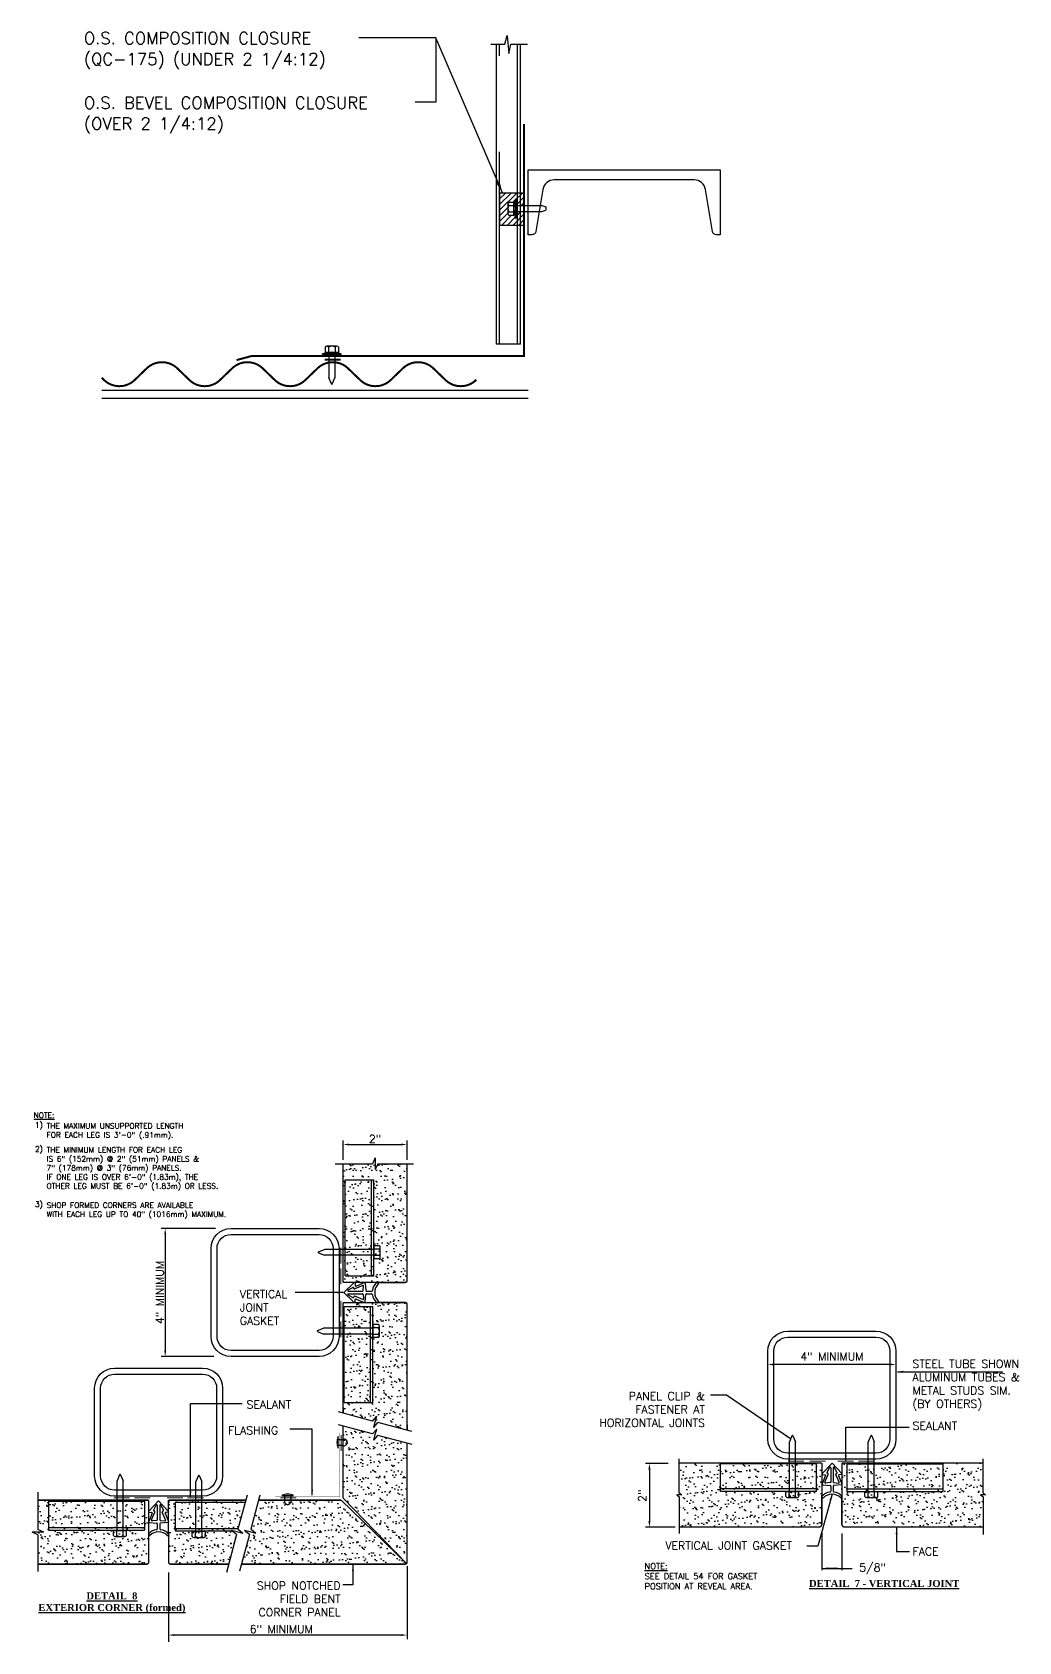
# Model space of a CAD drawing. Header units: inches. Extents: x 0 to 10293, y 0 to 4182.
# Drawn here: x 106.3 to 137.2, y 4059.1 to 4109.4 of the extents above; entities that cross this region are included whole.
import ezdxf

# ---------------------------------------------------------------- set-up
doc = ezdxf.new("R2010")
doc.units = ezdxf.units.IN
doc.header["$LTSCALE"] = 48
doc.header["$MEASUREMENT"] = 0
doc.linetypes.add('HIDDEN2', pattern=[0.1875, 0.125, -0.0625])
for name, color, linetype in [('ACCESSORY', 1, 'Continuous'), ('DIM', 4, 'Continuous'), ('FAST', 1, 'Continuous'), ('STRUCT', 3, 'Continuous')]:
    doc.layers.add(name, color=color, linetype=linetype)
doc.styles.add('ITALIC', font='simplex.shx')
doc.styles.add('LEROY', font='simplex.shx', dxfattribs={"height": 0.375})
doc.styles.add('SIMPLEX', font='SIMPLEX.SHX')
doc.dimstyles.new('CENTRIA', dxfattribs={"dimscale": 4, "dimtxt": 0.09375, "dimasz": 0.0938, "dimexe": 0.18, "dimexo": 0.0625, "dimgap": 0.0625, "dimtad": 3, "dimdec": 4, "dimzin": 1, "dimdsep": 46, "dimlunit": 4, "dimtxsty": 'SIMPLEX', "dimcen": 0.09, "dimclrt": 2, "dimadec": 0, "dimazin": 0, "dimtfac": 1, "dimtdec": 4, "dimtmove": 0, "dimatfit": 3, "dimfxl": 0, "dimtolj": 1, "dimtzin": 0, "dimarcsym": 0})
doc.dimstyles.get("Standard").update_dxf_attribs({"dimtxt": 0.18, "dimasz": 0.18, "dimexe": 0.18, "dimexo": 0.0625, "dimgap": 0.09, "dimtad": 0, "dimtih": 1, "dimtoh": 1, "dimdec": 4, "dimzin": 0, "dimdsep": 46, "dimtxsty": 'Standard', "dimcen": 0.09, "dimadec": 0, "dimazin": 0, "dimtfac": 1, "dimtdec": 4, "dimtofl": 0, "dimtmove": 0, "dimatfit": 3, "dimfxl": 0, "dimtolj": 1, "dimtzin": 0, "dimarcsym": 0})
pattern_1 = [(37.5, (82.7649, 4044.17383), (-0.0118428, 0.3622429), [0, -0.28576, 0, -0.3196, 0, -0.3055]), (7.5, (82.7649, 4044.17383), (0.332718, 0.5305635), [0, -0.15416, 0, -0.25756, 0, -0.0987]), (327.5, (82.53366, 4044.17383), (0.5854587, 0.001064), [0, -0.094, 0, -0.3384, 0, -0.4418]), (317.5, (82.53366, 4044.17383), (0.565152, 0.165003), [0, -0.047, 0, -0.22184, 0, -0.2538])]
pattern_2 = [(37.5, (112.79364, 4039.03046), (-0.0118428, 0.3622429), [0, -0.28576, 0, -0.3196, 0, -0.3055]), (7.5, (112.79364, 4039.03046), (0.332718, 0.5305635), [0, -0.15416, 0, -0.25756, 0, -0.0987]), (327.5, (112.5624, 4039.03046), (0.5854587, 0.001064), [0, -0.094, 0, -0.3384, 0, -0.4418]), (317.5, (112.5624, 4039.03046), (0.565152, 0.165003), [0, -0.047, 0, -0.22184, 0, -0.2538])]

# ---------------------------------------------------------------- blocks, each defined once
blk = doc.blocks.new('FAST')
at = {"layer": 'FAST', "color": 4, "linetype": 'Continuous'}
for p, q in [((-0.015, 1.74), (-0.092, 1.552)), ((-0.092, 0), (-0.092, 1.552)), ((0.015, 1.74), (0.093, 1.552)), ((0.093, 0), (0.093, 1.552)), ((-0.204, 0), (0.204, 0)), ((-0.204, -0.162), (-0.204, 0)), ((-0.102, -0.162), (-0.102, 0)), ((0.102, -0.162), (0.102, 0)), ((0.204, -0.162), (0.204, 0)), ((-0.153, -0.19), (0.153, -0.19))]:
    blk.add_line(p, q, dxfattribs=at)
for centre, radius, start, end in [((0, 1.734), 0.016, 22.5, 157.5), ((-0.153, -0.13), 0.0604, 212.1802, 327.8198), ((0, 0.009), 0.199, 239.1274, 300.8726), ((0.153, -0.13), 0.0604, 212.1802, 327.8198)]:
    blk.add_arc(centre, radius, start, end, dxfattribs=at)
blk = doc.blocks.new('RIVET')
at = {"layer": 'FAST', "color": 4}
for p, q in [((-0.175, 0.005), (0.184, 0.005)), ((-0.089, -0.121), (-0.089, 0.005)), ((0.099, 0.005), (0.099, -0.121))]:
    blk.add_line(p, q, dxfattribs=at)
for centre, radius, start, end in [((0.005, -0.355), 0.403, 63.5239, 116.4761), ((0.005, -0.171), 0.106, 151.9565, 28.0435)]:
    blk.add_arc(centre, radius, start, end, dxfattribs=at)
blk = doc.blocks.new('DJ_1_FIT')
at = {"layer": 'ACCESSORY', "color": 4}
for p, q in [((-0.202, -0.386), (-0.309, -0.64)), ((0, 0), (-0.303, -0.316)), ((-0.292, -0.352), (-0.219, -0.358)), ((-0.22, -0.593), (-0.117, -0.348)), ((-0.15, -0.279), (-0.072, -0.127)), ((-0.127, -0.32), (-0.145, -0.313)), ((-0.04, -0.143), (-0.04, -0.27)), ((-0.04, -0.27), (-0.04, -0.395)), ((-0.04, -0.395), (-0.04, -0.587)), ((0, 0), (0.303, -0.316)), ((0, 0), (0, 0)), ((0.04, -0.143), (0.04, -0.27)), ((0.04, -0.27), (0.04, -0.395)), ((0.04, -0.395), (0.04, -0.587)), ((0.15, -0.279), (0.072, -0.127)), ((0.22, -0.593), (0.117, -0.348)), ((0.127, -0.32), (0.145, -0.313)), ((0.202, -0.386), (0.309, -0.64)), ((0.292, -0.352), (0.219, -0.358)), ((-0.292, -0.669), (-0.059, -0.691)), ((-0.059, -0.606), (-0.2, -0.622)), ((-0.04, -0.711), (-0.04, -0.867)), ((0.04, -0.711), (0.04, -0.867)), ((0.059, -0.606), (0.2, -0.622)), ((0.292, -0.669), (0.059, -0.691))]:
    blk.add_line(p, q, dxfattribs=at)
for centre, radius, start, end in [((-0.291, -0.332), 0.02, 126.2319, 268), ((-0.22, -0.378), 0.02, 333.9035, 86), ((-0.138, -0.295), 0.02, 126.2319, 248.7431), ((-0.135, -0.339), 0.02, 333.9035, 68.7431), ((-0.06, -0.143), 0.02, 0, 126.2319), ((0.06, -0.143), 0.02, 53.7681, 180), ((0.135, -0.339), 0.02, 111.2569, 206.0965), ((0.138, -0.295), 0.02, 291.2569, 53.7681), ((0.22, -0.378), 0.02, 94, 206.0965), ((0.291, -0.332), 0.02, 272, 53.7681), ((-0.034, -1.243), 0.346, 95.5786, 143.7372), ((-0.291, -0.649), 0.02, 153.9035, 268), ((0.001, -1.37), 0.401, 90.1979, 132.6487), ((-0.202, -0.602), 0.02, 153.9035, 274), ((-0.071, -0.867), 0.031, 275.5786, 0), ((-0.06, -0.587), 0.02, 274, 0), ((-0.06, -0.711), 0.02, 0, 86), ((-0.001, -1.37), 0.401, 47.3513, 89.8021), ((0.06, -0.587), 0.02, 180, 266), ((0.06, -0.711), 0.02, 94, 180), ((0.071, -0.867), 0.031, 180, 264.4214), ((0.034, -1.243), 0.346, 36.2628, 84.4214), ((0.202, -0.602), 0.02, 266, 26.0965), ((0.291, -0.649), 0.02, 272, 26.0965), ((-0.291, -1.055), 0.0284, 143.7372, 315.6457), ((0.291, -1.055), 0.0284, 224.3543, 36.2628)]:
    blk.add_arc(centre, radius, start, end, dxfattribs=at)
blk = doc.blocks.new('A$C3E042DF3')
at = {"layer": 'DIM'}
blk.add_blockref('DJ_1_FIT', (0.319, 1.083), dxfattribs=at)
blk = doc.blocks.new('PNLFAST')
at = {"layer": 'FAST', "color": 4, "linetype": 'Continuous'}
for p, q in [((-23.992, -16.955), (-23.992, -17.261)), ((-23.964, -16.904), (-23.802, -16.904)), ((-23.964, -17.006), (-23.802, -17.006)), ((-23.802, -16.904), (-23.802, -17.313)), ((-23.802, -17.016), (-22.25, -17.016)), ((-22.062, -17.093), (-22.25, -17.016)), ((-23.964, -17.21), (-23.802, -17.21)), ((-23.964, -17.313), (-23.802, -17.313)), ((-23.802, -17.201), (-22.25, -17.201)), ((-22.062, -17.123), (-22.25, -17.201))]:
    blk.add_line(p, q, dxfattribs=at)
for centre, radius, start, end in [((-23.932, -16.955), 0.0604, 122.1802, 237.8198), ((-23.793, -17.108), 0.199, 149.1274, 210.8726), ((-22.068, -17.108), 0.016, 292.5, 67.5), ((-23.932, -17.261), 0.0604, 122.1802, 237.8198)]:
    blk.add_arc(centre, radius, start, end, dxfattribs=at)
blk = doc.blocks.new('C6X10-5')
at = {"layer": 'STRUCT', "color": 3, "linetype": 'Continuous'}
for p, q in [((0.313, -0.811), (0.313, -0.813)), ((0.313, -5.19), (0.313, -5.187))]:
    blk.add_line(p, q, dxfattribs=at)
blk.add_lwpolyline([(0.609, -0.461, 0.366608), (0.313, -0.811), (0.313, -5.19, 0.366608), (0.609, -5.539), (1.925, -5.759, -0.366608), (2.029, -5.882), (2.029, -6), (0, -6), (0, 0), (2.029, 0), (2.029, -0.119, -0.366608), (1.925, -0.242)], format="xyb", close=True, dxfattribs=at)
blk = doc.blocks.new('ABHW-8')
at = {"layer": 'FAST'}
for p, q in [((-0.275, 0.153), (-0.275, -0.153)), ((-0.246, 0.204), (-0.085, 0.204)), ((-0.246, 0.102), (-0.085, 0.102)), ((-0.246, -0.102), (-0.085, -0.102)), ((-0.246, -0.205), (-0.085, -0.205))]:
    blk.add_line(p, q, dxfattribs=at)
at = {"layer": 'FAST', "linetype": 'Continuous'}
for p, q in [((-0.085, -0.205), (-0.085, 0.204)), ((-0.037, 0.295), (-0.037, -0.295)), ((-0.016, 0.295), (-0.037, 0.295)), ((-0.016, 0.295), (-0.016, -0.295)), ((0, 0.276), (-0.016, 0.276)), ((0, 0.276), (0, -0.276)), ((-0.016, -0.295), (-0.037, -0.295)), ((0, -0.276), (-0.016, -0.276))]:
    blk.add_line(p, q, dxfattribs=at)
at = {"layer": 'FAST', "linetype": 'HIDDEN2'}
for p, q in [((0, 0.092), (0.718, 0.092)), ((0.905, 0.015), (0.718, 0.092)), ((0, -0.093), (0.718, -0.093)), ((0.905, -0.015), (0.718, -0.093))]:
    blk.add_line(p, q, dxfattribs=at)
at = {"layer": 'FAST'}
for centre, radius, start, end in [((-0.214, 0.153), 0.0604, 122.1802, 237.8198), ((-0.075, 0), 0.199, 149.1274, 210.8726), ((0.847, 0), 0.931, 161.5122, 198.4878), ((-0.214, -0.153), 0.0604, 122.1802, 237.8198)]:
    blk.add_arc(centre, radius, start, end, dxfattribs=at)
at = {"layer": 'FAST', "linetype": 'HIDDEN2'}
blk.add_arc((0.899, 0), 0.016, 292.5, 67.5, dxfattribs=at)
blk = doc.blocks.new('1AB')
at = {"layer": 'FAST'}
for p, q in [((0, 0.153), (0, -0.153)), ((0.028, 0.204), (0.19, 0.204)), ((0.028, 0.102), (0.19, 0.102)), ((0.028, -0.102), (0.19, -0.102)), ((0.028, -0.204), (0.19, -0.204))]:
    blk.add_line(p, q, dxfattribs=at)
at = {"layer": 'FAST', "linetype": 'Continuous'}
for p, q in [((0.19, -0.204), (0.19, 0.204)), ((0.258, 0.295), (0.238, 0.295)), ((0.238, 0.295), (0.238, -0.295)), ((0.258, 0.295), (0.258, -0.295)), ((0.275, 0.276), (0.258, 0.276)), ((0.275, 0.276), (0.275, -0.276)), ((0.258, -0.295), (0.238, -0.295)), ((0.275, -0.276), (0.258, -0.276))]:
    blk.add_line(p, q, dxfattribs=at)
at = {"layer": 'FAST', "linetype": 'HIDDEN2'}
for p, q in [((0.275, 0.092), (1.061, 0.092)), ((1.061, 0.092), (1.19, 0.051)), ((1.19, 0.051), (1.19, -0.051)), ((0.275, -0.093), (1.061, -0.093)), ((1.061, -0.093), (1.19, -0.051))]:
    blk.add_line(p, q, dxfattribs=at)
at = {"layer": 'FAST'}
for centre, radius, start, end in [((0.06, 0.153), 0.0604, 122.1802, 237.8198), ((0.199, 0), 0.199, 149.1274, 210.8726), ((1.121, 0), 0.931, 161.5122, 198.4878), ((0.06, -0.153), 0.0604, 122.1802, 237.8198)]:
    blk.add_arc(centre, radius, start, end, dxfattribs=at)

msp = doc.modelspace()

# ---------------------------------------------------------------- hatches: boundary and pattern name
h = msp.add_hatch()
h.set_pattern_fill('ANSI31', color=256, style=0)
h.set_pattern_definition([(45, (99.90077, 4089.71006), (-0.08838835, 0.08838835), [])])
h.paths.add_polyline_path([(120.94062, 4104.39545), (120.94062, 4103.39545), (121.50312, 4103.39545), (121.50312, 4103.81581), (121.4786, 4103.81581), (121.4786, 4103.63218), (121.46241, 4103.63218), (121.46241, 4103.613), (121.44198, 4103.613, -0.08084381), (121.39391, 4103.90831), (121.39391, 4103.70384), (121.23215, 4103.70384, -0.25777889), (121.20391, 4103.75497), (121.20391, 4104.06172, -0.25777889), (121.23215, 4104.11284), (121.39391, 4104.11284), (121.39391, 4103.90831, -0.0808441), (121.44198, 4104.20362), (121.44198, 4104.20362), (121.46241, 4104.20362), (121.46241, 4104.1845), (121.4786, 4104.1845), (121.4786, 4104.00081), (121.50312, 4104.00081), (121.50312, 4104.39545)])
h.paths.add_polyline_path([(121.50312, 4104.00081), (121.59687, 4104.00081), (121.59687, 4104.39545), (121.50312, 4104.39545)])
h.paths.add_polyline_path([(121.59687, 4104.00081), (121.71221, 4104.00081), (121.71221, 4104.39545), (121.59687, 4104.39545)])
h.paths.add_polyline_path([(121.50312, 4103.39545), (121.59687, 4103.39545), (121.59687, 4103.81581), (121.50312, 4103.81581)])
h.paths.add_polyline_path([(121.59687, 4103.39545), (121.71221, 4103.39545), (121.71221, 4103.81581), (121.59687, 4103.81581)])
h = msp.add_hatch()
h.set_pattern_fill('AR-SAND', color=256, scale=0.188, style=0)
h.set_pattern_definition(pattern_1)
h.paths.add_polyline_path([(118.05356, 4074.06517), (117.14204, 4074.06517), (117.05575, 4073.884), (117.05575, 4074.06517), (117.05575, 4074.24634), (116.96947, 4074.06517), (116.05356, 4074.06517), (116.05356, 4070.35558), (117.05356, 4070.35558), (117.99156, 4070.35558, 0.41421356), (118.05356, 4070.41758)])
h = msp.add_hatch()
h.set_pattern_fill('AR-SAND', color=256, scale=0.188, style=0)
h.set_pattern_definition(pattern_1)
h.paths.add_polyline_path([(118.05356, 4069.66758, 0.41421356), (117.99156, 4069.72958), (117.05356, 4069.72958), (116.05356, 4069.72958), (116.05356, 4066.2735), (116.97826, 4066.02572), (117.10849, 4066.17839), (117.06161, 4066.00339), (117.01472, 4065.8284), (117.14495, 4065.98106), (118.05356, 4065.7376), (118.05356, 4065.91012)])
h = msp.add_hatch()
h.set_pattern_fill('AR-SAND', color=256, scale=0.188, style=0)
h.set_pattern_definition(pattern_1)
h.paths.add_polyline_path([(117.01472, 4065.42583), (117.06161, 4065.60083), (117.10849, 4065.77582), (116.97826, 4065.62316), (116.05356, 4065.87093), (116.05356, 4063.61724), (118.03568, 4061.57368, 0.19726968), (118.05356, 4061.61724), (118.05356, 4065.33504), (117.14495, 4065.5785)])
h = msp.add_hatch()
h.set_pattern_fill('AR-SAND', color=256, scale=0.188, style=0)
h.set_pattern_definition(pattern_2)
edge = h.paths.add_edge_path()
edge.add_line((126.60123, 4064.7128), (126.60123, 4064.31404))
edge.add_line((126.60123, 4064.31404), (126.68023, 4064.25326))
edge.add_line((126.68023, 4064.25326), (126.52258, 4064.25326))
edge.add_line((126.52258, 4064.25326), (126.60123, 4064.19281))
edge.add_line((126.60123, 4064.19281), (126.60123, 4063.41538))
edge.add_line((126.60123, 4063.41538), (126.68023, 4063.3546))
edge.add_line((126.68023, 4063.3546), (126.52258, 4063.3546))
edge.add_line((126.52258, 4063.3546), (126.60123, 4063.29415))
edge.add_line((126.60123, 4063.29415), (126.60123, 4062.7128))
edge.add_line((126.60123, 4062.7128), (130.91788, 4062.7128))
edge.add_arc((130.91788, 4062.8068), 0.094, 270, 360)
edge.add_line((131.01188, 4062.8068), (131.01188, 4063.7128))
edge.add_line((131.01188, 4063.7128), (131.01188, 4064.12706))
edge.add_ellipse((131.11111, 4064.16743), major_axis=(0.07575, 0.07575), ratio=1, start_angle=136.118275, end_angle=157.139689, ccw=False)
edge.add_line((131.00401, 4064.16534), (131.00401, 4064.1648))
edge.add_ellipse((131.11111, 4064.16743), major_axis=(0.07575, 0.07575), ratio=1, start_angle=135.339025, end_angle=136.118275)
edge.add_line((131.01188, 4064.12706), (131.01188, 4064.7128))
edge.add_line((131.01188, 4064.7128), (126.60123, 4064.7128))
h = msp.add_hatch()
h.set_pattern_fill('AR-SAND', color=256, scale=0.188, style=0)
h.set_pattern_definition(pattern_2)
h.paths.add_polyline_path([(131.63688, 4064.7128), (131.63688, 4063.7128), (131.63688, 4062.8068, 0.41421356), (131.73088, 4062.7128), (136.04754, 4062.7128), (136.04754, 4063.29415), (135.9689, 4063.3546), (136.12655, 4063.3546), (136.04754, 4063.41538), (136.04754, 4064.19281), (135.9689, 4064.25326), (136.12655, 4064.25326), (136.04754, 4064.31404), (136.04754, 4064.7128)])
h = msp.add_hatch()
h.set_pattern_fill('AR-SAND', color=256, scale=0.188, style=0)
h.set_pattern_definition(pattern_1)
h.paths.add_polyline_path([(106.52377, 4063.55524), (106.52377, 4062.63933), (106.70493, 4062.55305), (106.52377, 4062.55305), (106.3426, 4062.55305), (106.52377, 4062.46677), (106.52377, 4061.55524), (109.91785, 4061.55524, 0.41421356), (109.97985, 4061.61724), (109.97985, 4062.55524), (109.97985, 4063.55524)])
h = msp.add_hatch()
h.set_pattern_fill('AR-SAND', color=256, scale=0.188, style=0)
h.set_pattern_definition(pattern_1)
h.paths.add_polyline_path([(110.60585, 4063.55524), (110.60585, 4062.55524), (110.60585, 4061.61724, 0.41421356), (110.66785, 4061.55524), (112.47979, 4061.55524), (112.72703, 4062.47795), (112.57437, 4062.60818), (112.74936, 4062.56129), (112.92435, 4062.5144), (112.77169, 4062.64463), (113.01569, 4063.55524)])
h = msp.add_hatch()
h.set_pattern_fill('AR-SAND', color=256, scale=0.188, style=0)
h.set_pattern_definition(pattern_1)
h.paths.add_polyline_path([(113.41825, 4063.55524), (113.17425, 4062.64463), (113.32692, 4062.5144), (113.15192, 4062.56129), (112.97693, 4062.60818), (113.12959, 4062.47795), (112.88235, 4061.55524), (117.99156, 4061.55524, 0.19726968), (118.03512, 4061.57313), (115.99156, 4063.55524)])

# ---------------------------------------------------------------- linework, layer by layer
for p, q in [((120.84687, 4099.67756), (120.84687, 4109.04809)), ((121.50312, 4099.67756), (121.50312, 4109.04809)), ((121.59687, 4099.67756), (121.59687, 4109.04809)), ((121.59687, 4099.67756), (120.84687, 4099.67756)), ((108.51507, 4098.23083), (121.83721, 4098.23083)), ((108.51507, 4097.98083), (121.83721, 4097.98083)), ((116.05356, 4074.19017), (116.05356, 4074.79177)), ((118.05356, 4074.19017), (118.05356, 4074.79177)), ((116.23356, 4074.66677), (117.87356, 4074.66677)), ((117.05575, 4074.24634), (116.96947, 4074.06517)), ((117.05575, 4074.24634), (117.05575, 4074.06517)), ((115.80575, 4074.06517), (116.96947, 4074.06517)), ((117.05575, 4074.06517), (117.05575, 4073.884)), ((117.14204, 4074.06517), (117.05575, 4073.884)), ((117.14204, 4074.06517), (118.2541, 4074.06517)), ((112.06419, 4072.04258), (110.37259, 4072.04258)), ((110.49759, 4071.86258), (110.49759, 4068.22258)), ((117.05356, 4070.35558), (116.05356, 4070.35558)), ((116.05356, 4069.72958), (117.05356, 4069.72958)), ((112.01365, 4068.04258), (110.37259, 4068.04258)), ((133.13863, 4067.79331), (129.51463, 4067.79331)), ((134.37329, 4067.56783), (136.66086, 4067.56783)), ((116.97826, 4066.02572), (115.91409, 4066.31087)), ((116.05356, 4066.44602), (116.05356, 4066.2735)), ((116.97826, 4066.02572), (117.10849, 4066.17839)), ((117.06161, 4066.00339), (117.10849, 4066.17839)), ((116.97826, 4065.62316), (115.91409, 4065.90831)), ((116.97826, 4065.62316), (117.10849, 4065.77582)), ((117.01472, 4065.8284), (117.06161, 4066.00339)), ((117.01472, 4065.8284), (117.14495, 4065.98106)), ((117.06161, 4065.60083), (117.10849, 4065.77582)), ((118.19932, 4065.69854), (117.14495, 4065.98106)), ((118.05356, 4065.91012), (118.05356, 4065.7376)), ((117.01472, 4065.42583), (117.06161, 4065.60083)), ((117.01472, 4065.42583), (117.14495, 4065.5785)), ((118.21711, 4065.29121), (117.14495, 4065.5785)), ((126.21281, 4064.6991), (125.50091, 4064.6991)), ((131.01188, 4064.7128), (131.01188, 4063.7128)), ((131.63688, 4064.7128), (131.63688, 4063.7128)), ((125.62591, 4064.5116), (125.62591, 4062.9003)), ((106.52377, 4063.80305), (106.52377, 4062.63933)), ((113.05684, 4063.70881), (112.77169, 4062.64463)), ((113.4594, 4063.70881), (113.17425, 4062.64463)), ((106.69629, 4063.55524), (106.52377, 4063.55524)), ((109.97985, 4063.55524), (109.97985, 4062.55524)), ((110.60585, 4062.55524), (110.60585, 4063.55524)), ((118.03512, 4061.57313), (115.99156, 4063.55524)), ((118.03568, 4061.57368), (116.05356, 4063.61724)), ((106.70493, 4062.55305), (106.52377, 4062.63933)), ((112.92435, 4062.5144), (112.77169, 4062.64463)), ((113.32692, 4062.5144), (113.17425, 4062.64463)), ((126.43258, 4062.7128), (125.50091, 4062.7128)), ((106.52377, 4062.46677), (106.3426, 4062.55305)), ((106.52377, 4062.55305), (106.3426, 4062.55305)), ((106.70493, 4062.55305), (106.52377, 4062.55305)), ((106.52377, 4062.46677), (106.52377, 4061.32693)), ((112.72703, 4062.47795), (112.40991, 4061.29447)), ((112.74936, 4062.56129), (112.57437, 4062.60818)), ((112.72703, 4062.47795), (112.57437, 4062.60818)), ((112.92435, 4062.5144), (112.74936, 4062.56129)), ((113.12959, 4062.47795), (112.82325, 4061.33467)), ((113.12959, 4062.47795), (112.97693, 4062.60818)), ((113.15192, 4062.56129), (112.97693, 4062.60818)), ((113.32692, 4062.5144), (113.15192, 4062.56129)), ((131.01188, 4062.52803), (131.01188, 4061.37003)), ((131.63688, 4062.50823), (131.63688, 4061.37003)), ((110.60585, 4061.29722), (110.60585, 4059.12809)), ((118.05356, 4061.49224), (118.05356, 4059.21439)), ((131.01188, 4061.41979), (131.96019, 4061.41979)), ((131.44888, 4061.41979), (131.19988, 4061.41979)), ((117.87356, 4059.33939), (110.78585, 4059.33939))]:
    msp.add_line(p, q)
at = {"linetype": 'HIDDEN2'}
msp.add_line((120.94062, 4099.67756), (120.94062, 4109.04809), dxfattribs=at)
at = {"linetype": 'Continuous'}
for p, q in [((116.1174, 4070.56253), (116.1174, 4073.56253)), ((116.1174, 4073.56253), (117.0174, 4073.56253)), ((116.9424, 4070.56253), (116.9424, 4073.56253)), ((117.0174, 4070.56253), (117.0174, 4073.56253)), ((116.1174, 4070.56253), (117.0174, 4070.56253)), ((116.08794, 4066.60168), (116.08794, 4069.60168)), ((116.08794, 4069.60168), (116.98794, 4069.60168)), ((116.91294, 4066.60168), (116.91294, 4069.60168)), ((116.98794, 4066.60168), (116.98794, 4069.60168)), ((116.08794, 4066.60168), (116.98794, 4066.60168)), ((126.55758, 4063.78374), (126.55758, 4064.84291)), ((130.84188, 4064.68737), (127.84188, 4064.68737)), ((127.84188, 4063.82837), (127.84188, 4064.68737)), ((130.84188, 4063.82837), (130.84188, 4064.68737)), ((131.80689, 4064.68737), (134.80689, 4064.68737)), ((131.80689, 4063.82837), (131.80689, 4064.68737)), ((134.80689, 4063.82837), (134.80689, 4064.68737)), ((136.04754, 4063.78374), (136.04754, 4064.84291)), ((126.63659, 4063.72296), (126.47893, 4063.72296)), ((126.47893, 4063.72296), (126.55758, 4063.66251)), ((126.55758, 4063.78374), (126.63659, 4063.72296)), ((126.55758, 4063.66251), (126.55758, 4062.51474)), ((130.84188, 4063.90637), (127.84188, 4063.90637)), ((130.84188, 4063.82837), (127.84188, 4063.82837)), ((131.80689, 4063.90637), (134.80689, 4063.90637)), ((131.80689, 4063.82837), (134.80689, 4063.82837)), ((136.12655, 4063.72296), (135.9689, 4063.72296)), ((135.9689, 4063.72296), (136.04754, 4063.66251)), ((136.04754, 4063.78374), (136.12655, 4063.72296)), ((136.04754, 4063.66251), (136.04754, 4062.48117)), ((106.85195, 4063.52087), (106.85195, 4062.62087)), ((106.85195, 4063.52087), (109.85195, 4063.52087)), ((109.85195, 4063.52087), (109.85195, 4062.62087)), ((110.8128, 4063.4914), (110.8128, 4062.5914)), ((110.8128, 4063.4914), (112.99858, 4063.4914)), ((106.85195, 4062.69587), (109.85195, 4062.69587)), ((110.8128, 4062.6664), (112.77752, 4062.6664)), ((106.85195, 4062.62087), (109.85195, 4062.62087)), ((110.8128, 4062.5914), (112.59403, 4062.5914))]:
    msp.add_line(p, q, dxfattribs=at)
for points in [[(118.95793, 4109.23929), (118.95793, 4107.23649), (118.30672, 4107.23649)], [(120.67613, 4109.04809), (121.1129, 4109.04809), (121.18236, 4109.31256), (121.23197, 4108.75611), (121.29151, 4109.04809), (121.81882, 4109.04809)]]:
    msp.add_lwpolyline(points)
for points, const_width in [([(121.71221, 4106.55615), (121.71221, 4099.30615), (113.21221, 4099.30615), (112.72924, 4099.17674)], 0.0625), ([(115.47926, 4099.1919), (115.97926, 4099.1919)], 0.0625), ([(116.05356, 4070.35558), (116.05356, 4074.06517)], 0.045), ([(115.98515, 4070.94424), (115.98515, 4071.44424)], 0.03), ([(115.98515, 4070.30005), (115.98515, 4070.80005)], 0.03), ([(115.98515, 4069.78511), (115.98515, 4069.28511)], 0.03), ([(116.05356, 4069.72958), (116.05356, 4066.2735)], 0.045), ([(115.98515, 4069.14092), (115.98515, 4068.64092)], 0.03), ([(113.94202, 4063.65979), (115.94202, 4063.65979), (115.94202, 4065.65979)], 0.015), ([(116.05356, 4065.87093), (116.05356, 4063.61724)], 0.045), ([(115.99243, 4065.59289), (115.99243, 4065.09289)], 0.03), ([(126.55758, 4064.7128), (131.01188, 4064.7128)], 0.045), ([(129.95992, 4064.77533), (130.45992, 4064.77533)], 0.03), ([(130.63447, 4064.77533), (131.13447, 4064.77533)], 0.03), ([(131.5097, 4064.77341), (132.0097, 4064.77341)], 0.03), ([(131.63688, 4064.7128), (136.04754, 4064.7128)], 0.045), ([(132.15389, 4064.77341), (132.65389, 4064.77341)], 0.03), ([(109.39119, 4063.62365), (108.89119, 4063.62365)], 0.03), ([(110.03538, 4063.62365), (109.53538, 4063.62365)], 0.03), ([(110.55032, 4063.62365), (111.05032, 4063.62365)], 0.03), ([(111.19451, 4063.62365), (111.69451, 4063.62365)], 0.03), ([(114.09369, 4063.62365), (114.59369, 4063.62365)], 0.03), ([(109.97985, 4063.55524), (106.52377, 4063.55524)], 0.045), ([(110.60585, 4063.55524), (113.01569, 4063.55524)], 0.045), ([(113.41825, 4063.55524), (115.99156, 4063.55524)], 0.045)]:
    msp.add_lwpolyline(points, dxfattribs=dict(const_width=const_width))
msp.add_lwpolyline([(120.94062, 4104.39545), (120.94062, 4103.39545), (121.71221, 4103.39545), (121.71221, 4104.39545)], close=True)
for points, const_width in [([(108.51507, 4098.6232), (108.58906, 4098.55197, 0.40313086), (109.54269, 4098.55197), (109.92241, 4098.91753, -0.40313078), (110.87604, 4098.91753), (111.25576, 4098.55197, 0.40313078), (112.20939, 4098.55197), (112.58911, 4098.91753, -0.40313079), (113.54274, 4098.91753), (113.92246, 4098.55197, 0.40313078), (114.87609, 4098.55197), (115.25581, 4098.91753, -0.40313079), (116.20944, 4098.91753), (116.58916, 4098.55197, 0.40313078), (117.54279, 4098.55197), (117.92251, 4098.91753, -0.40313078), (118.87614, 4098.91753), (119.25586, 4098.55197, 0.40313086), (120.20949, 4098.55197), (120.21999, 4098.56208)], 0.0625), ([(117.05356, 4070.35558), (117.99156, 4070.35558, 0.41421356), (118.05356, 4070.41758), (118.05356, 4074.06517)], 0.045), ([(117.05356, 4069.72958), (117.99156, 4069.72958, -0.41421356), (118.05356, 4069.66758), (118.05356, 4065.7376)], 0.045), ([(118.05356, 4065.33504), (118.05356, 4061.61724, -0.41421356), (117.99156, 4061.55524), (112.88235, 4061.55524)], 0.045), ([(126.55758, 4062.7128), (130.91788, 4062.7128, 0.41421356), (131.01188, 4062.8068), (131.01188, 4063.7128)], 0.045), ([(131.63688, 4063.7128), (131.63688, 4062.8068, 0.41421356), (131.73088, 4062.7128), (136.04754, 4062.7128)], 0.045), ([(109.97985, 4062.55524), (109.97985, 4061.61724, -0.41421356), (109.91785, 4061.55524), (106.52377, 4061.55524)], 0.045), ([(110.60585, 4062.55524), (110.60585, 4061.61724, 0.41421356), (110.66785, 4061.55524), (112.47979, 4061.55524)], 0.045)]:
    msp.add_lwpolyline(points, format="xyb", dxfattribs=dict(const_width=const_width))
for points in [[(115.92956, 4068.66758, -0.41421356), (115.30456, 4068.04258), (112.55456, 4068.04258, -0.41421356), (111.92956, 4068.66758), (111.92956, 4071.41758, -0.41421356), (112.55456, 4072.04258), (115.30456, 4072.04258, -0.41421356), (115.92956, 4071.41758)], [(115.74206, 4071.41758), (115.74206, 4070.04258), (115.74206, 4068.66758, -0.41421356), (115.30456, 4068.23008), (112.55456, 4068.23008, -0.41421356), (112.11706, 4068.66758), (112.11706, 4071.41758, -0.41421356), (112.55456, 4071.85508), (115.30456, 4071.85508, -0.41421356)], [(129.32663, 4065.46048), (129.32663, 4068.21048, -0.41421356), (129.95163, 4068.83548), (132.70163, 4068.83548, -0.41421356), (133.32663, 4068.21048), (133.32663, 4065.46048, -0.41421356), (132.70163, 4064.83548), (129.95163, 4064.83548, -0.41421356)], [(129.51413, 4065.46048), (129.51413, 4068.21048, -0.41421356), (129.95163, 4068.64798), (132.70163, 4068.64798, -0.41421356), (133.13913, 4068.21048), (133.13913, 4065.46048, -0.41421356), (132.70163, 4065.02298), (129.95163, 4065.02298, -0.41421356)], [(112.29285, 4064.30424, -0.41421356), (111.66785, 4063.67924), (108.91785, 4063.67924, -0.41421356), (108.29285, 4064.30424), (108.29285, 4067.05424, -0.41421356), (108.91785, 4067.67924), (111.66785, 4067.67924, -0.41421356), (112.29285, 4067.05424)], [(112.10535, 4067.05424), (112.10535, 4065.67924), (112.10535, 4064.30424, -0.41421356), (111.66785, 4063.86674), (108.91785, 4063.86674, -0.41421356), (108.48035, 4064.30424), (108.48035, 4067.05424, -0.41421356), (108.91785, 4067.49174), (111.66785, 4067.49174, -0.41421356)]]:
    msp.add_lwpolyline(points, format="xyb", close=True)
for points in [[(116.23356, 4074.69677), (116.23356, 4074.63677), (116.05356, 4074.66677)], [(117.87356, 4074.69677), (117.87356, 4074.63677), (118.05356, 4074.66677)], [(110.46759, 4071.86258), (110.52759, 4071.86258), (110.49759, 4072.04258)], [(110.46759, 4068.22258), (110.52759, 4068.22258), (110.49759, 4068.04258)], [(129.51463, 4067.82465), (129.51463, 4067.76198), (129.32663, 4067.79331)], [(133.13863, 4067.82465), (133.13863, 4067.76198), (133.32663, 4067.79331)], [(125.59466, 4064.5116), (125.65716, 4064.5116), (125.62591, 4064.6991)], [(125.59466, 4062.9003), (125.65716, 4062.9003), (125.62591, 4062.7128)], [(131.19988, 4061.45112), (131.19988, 4061.38846), (131.01188, 4061.41979)], [(131.44888, 4061.45112), (131.44888, 4061.38846), (131.63688, 4061.41979)], [(110.78585, 4059.36939), (110.78585, 4059.30939), (110.60585, 4059.33939)], [(117.87356, 4059.36939), (117.87356, 4059.30939), (118.05356, 4059.33939)]]:
    msp.add_solid(points)

# ---------------------------------------------------------------- block references
for name, p, rotation in [('C6X10-5', (127.83721, 4105.11865), 270), ('ABHW-8', (115.70397, 4099.33433), 270), ('FAST', (117.02861, 4071.29795), 90), ('A$C3E042DF3', (117.15863, 4069.72184), 90), ('FAST', (116.99915, 4068.8371), 90), ('RIVET', (115.91185, 4065.35439), 90), ('PNLFAST', (112.98382, 4087.63056), 90), ('PNLFAST', (115.44883, 4087.63056), 90)]:
    msp.add_blockref(name, p, dxfattribs=dict(rotation=rotation))
for name, p in [('1AB', (121.20391, 4103.90834)), ('DJ_1_FIT', (131.33019, 4064.70679)), ('FAST', (109.08737, 4062.60966)), ('FAST', (111.54822, 4062.58019)), ('RIVET', (114.32132, 4063.69768)), ('A$C3E042DF3', (109.97164, 4062.44529))]:
    msp.add_blockref(name, p)

# ---------------------------------------------------------------- texts
for s, height, style, p in [('O.S. COMPOSITION CLOSURE', 0.375, 'ITALIC', (107.95785, 4109.04552)), ('(QC-175) (UNDER 2 1/4:12)', 0.375, 'ITALIC', (107.95785, 4108.39404)), ('O.S. BEVEL COMPOSITION CLOSURE', 0.375, 'ITALIC', (107.95785, 4107.02736)), ('(OVER 2 1/4:12)', 0.375, 'ITALIC', (107.95785, 4106.37587)), ('SEALANT', 0.25, 'SIMPLEX', (133.84798, 4065.75401)), ('FACE', 0.25, 'SIMPLEX', (133.84798, 4061.82709))]:
    msp.add_text(s, height=height, dxfattribs=dict(style=style)).set_placement(p)
at = {"char_height": 0.25, "style": 'SIMPLEX'}
for s, insert, attachment_point in [('2"', (117.05356, 4074.83868), 5), ('VERTICAL\\PJOINT\\PGASKET', (112.8298, 4070.11895), 1), ('4" MINIMUM', (131.32663, 4068.04237), 5), ('STEEL TUBE SHOWN\\PALUMINUM TUBES &\\PMETAL STUDS SIM.\\P(BY OTHERS)', (133.84459, 4067.93882), 1), ('SEALANT', (113.03841, 4066.66506), 1), ('PANEL CLIP & \\PFASTENER AT\\PHORIZONTAL JOINTS', (127.35999, 4066.92897), 3), ('FLASHING', (112.46282, 4065.8598), 1), ('VERTICAL JOINT GASKET', (128.10227, 4062.13458), 5), ('5/8"', (132.59851, 4061.40914), 5), ('SHOP NOTCHED\\PFIELD BENT\\PCORNER PANEL', (115.97547, 4061.00782), 3), ('6" MINIMUM', (114.12499, 4059.5253), 5)]:
    msp.add_mtext(s, dxfattribs=dict(at, insert=insert, attachment_point=attachment_point))
at = {"char_height": 0.25, "attachment_point": 5, "rotation": 90, "style": 'SIMPLEX'}
for s, insert in [('4" MINIMUM', (110.32568, 4070.04258)), ('2"', (125.40405, 4063.69425))]:
    msp.add_mtext(s, dxfattribs=dict(at, insert=insert))
at = {"layer": 'Defpoints', "style": 'SIMPLEX'}
for s, insert, char_height, attachment_point in [('\\LNOTE:', (106.38976, 4075.66472), 0.1692, 1), ('1)', (106.43004, 4075.35993), 0.1692, 1), ('THE MAXIMUM UNSUPPORTED LENGTH\\PFOR EACH LEG IS 3\'-0" (.91mm).', (106.79207, 4075.33163), 0.1692, 1), ('2)', (106.43004, 4074.61067), 0.1692, 1), ('THE MINIMUM LENGTH FOR EACH LEG\\PIS 6" (152mm) @ 2" (51mm) PANELS &\\P7" (178mm) @ 3" (76mm) PANELS. \\PIF ONE LEG IS OVER 6\'-0" (1.83m), THE\\POTHER LEG MUST BE 6\'-0" (1.83m) OR LESS.', (106.79207, 4074.58236), 0.1692, 1), ('3)', (106.43004, 4072.88293), 0.1692, 1), ('SHOP FORMED CORNERS ARE AVAILABLE\\PWITH EACH LEG UP TO 40" (1016mm) MAXIMUM.', (106.79207, 4072.85462), 0.1692, 1), ('{\\LNOTE:\\P}SEE DETAIL 54 FOR GASKET\\PPOSITION AT REVEAL AREA.', (125.47593, 4061.58358), 0.188, 1), ('\\fTimes New Roman|b1|i0|c0|p18;\\LDETAIL  8\\PEXTERIOR CORNER (formed)', (108.83316, 4060.34574), 0.218, 5), ('\\fTimes New Roman|b1|i0|c0|p18;\\LDETAIL  7 - VERTICAL JOINT', (132.9593, 4060.94816), 0.218, 5)]:
    msp.add_mtext(s, dxfattribs=dict(at, insert=insert, char_height=char_height, attachment_point=attachment_point))

# ---------------------------------------------------------------- leaders
for points, dimstyle, override in [([(121.03469, 4104.39945), (118.95793, 4109.23929), (116.54907, 4109.23929)], 'Standard', {"dimtxt": 0.375, "dimasz": 0.375, "dimexe": 0.375, "dimgap": 0.09375, "dimtad": 1, "dimtih": 0, "dimtoh": 0, "dimdec": 5, "dimzin": 3, "dimtxsty": 'LEROY', "dimcen": 0.09375, "dimclrt": 2, "dimaunit": 1, "dimtdec": 5, "dimtzin": 3}), ([(116.05356, 4070.04258), (114.56343, 4070.04258)], 'Standard', {"dimexe": 0.125, "dimexo": 0.125, "dimgap": 0.06, "dimtad": 1, "dimtih": 0, "dimtoh": 0, "dimzin": 4, "dimtxsty": 'SIMPLEX', "dimclrt": 2}), ([(133.37525, 4067.56783), (134.37329, 4067.56783)], 'CENTRIA', {"dimscale": 1, "dimtxt": 0.188, "dimasz": 0.188, "dimexe": 0.125, "dimexo": 0.125, "dimgap": 0.06, "dimtad": 1, "dimzin": 4}), ([(130.03825, 4065.47465), (128.03364, 4066.83485), (127.53086, 4066.83485)], 'Standard', {"dimexe": 0.125, "dimexo": 0.125, "dimgap": 0.06, "dimtad": 1, "dimtih": 0, "dimtoh": 0, "dimzin": 4, "dimtxsty": 'SIMPLEX', "dimclrt": 2}), ([(111.28925, 4063.65387), (111.28925, 4066.57034), (112.90141, 4066.57034)], 'Standard', {"dimexe": 0.125, "dimexo": 0.125, "dimgap": 0.06, "dimtad": 1, "dimtih": 0, "dimtoh": 0, "dimzin": 4, "dimtxsty": 'SIMPLEX', "dimclrt": 2}), ([(115.08987, 4063.70491), (115.08987, 4065.76831), (114.39686, 4065.76831)], 'Standard', {"dimexe": 0.125, "dimexo": 0.125, "dimgap": 0.06, "dimtad": 1, "dimtih": 0, "dimtoh": 0, "dimzin": 4, "dimtxsty": 'SIMPLEX', "dimclrt": 2}), ([(131.33019, 4063.73818), (130.88466, 4062.11511), (130.54266, 4062.11511)], 'CENTRIA', {"dimscale": 1, "dimtxt": 0.188, "dimasz": 0.188, "dimexe": 0.125, "dimexo": 0.125, "dimgap": 0.06, "dimtad": 1, "dimzin": 4}), ([(133.34948, 4062.68833), (133.34948, 4061.94674), (133.74698, 4061.94674)], 'CENTRIA', {"dimscale": 1, "dimtxt": 0.188, "dimasz": 0.188, "dimexe": 0.125, "dimexo": 0.125, "dimgap": 0.06, "dimtad": 1, "dimzin": 4}), ([(116.36237, 4061.52562), (116.36237, 4060.90777), (116.04537, 4060.90777)], 'Standard', {"dimexe": 0.125, "dimexo": 0.125, "dimgap": 0.06, "dimtad": 1, "dimtih": 0, "dimtoh": 0, "dimzin": 4, "dimtxsty": 'SIMPLEX', "dimclrt": 2})]:
    msp.add_leader(points, dimstyle=dimstyle, override=override)
msp.add_leader([(131.7597, 4064.77341), (131.7597, 4065.83845), (133.7424, 4065.83845)], dimstyle='Standard')

doc.saveas('drawing.dxf')
